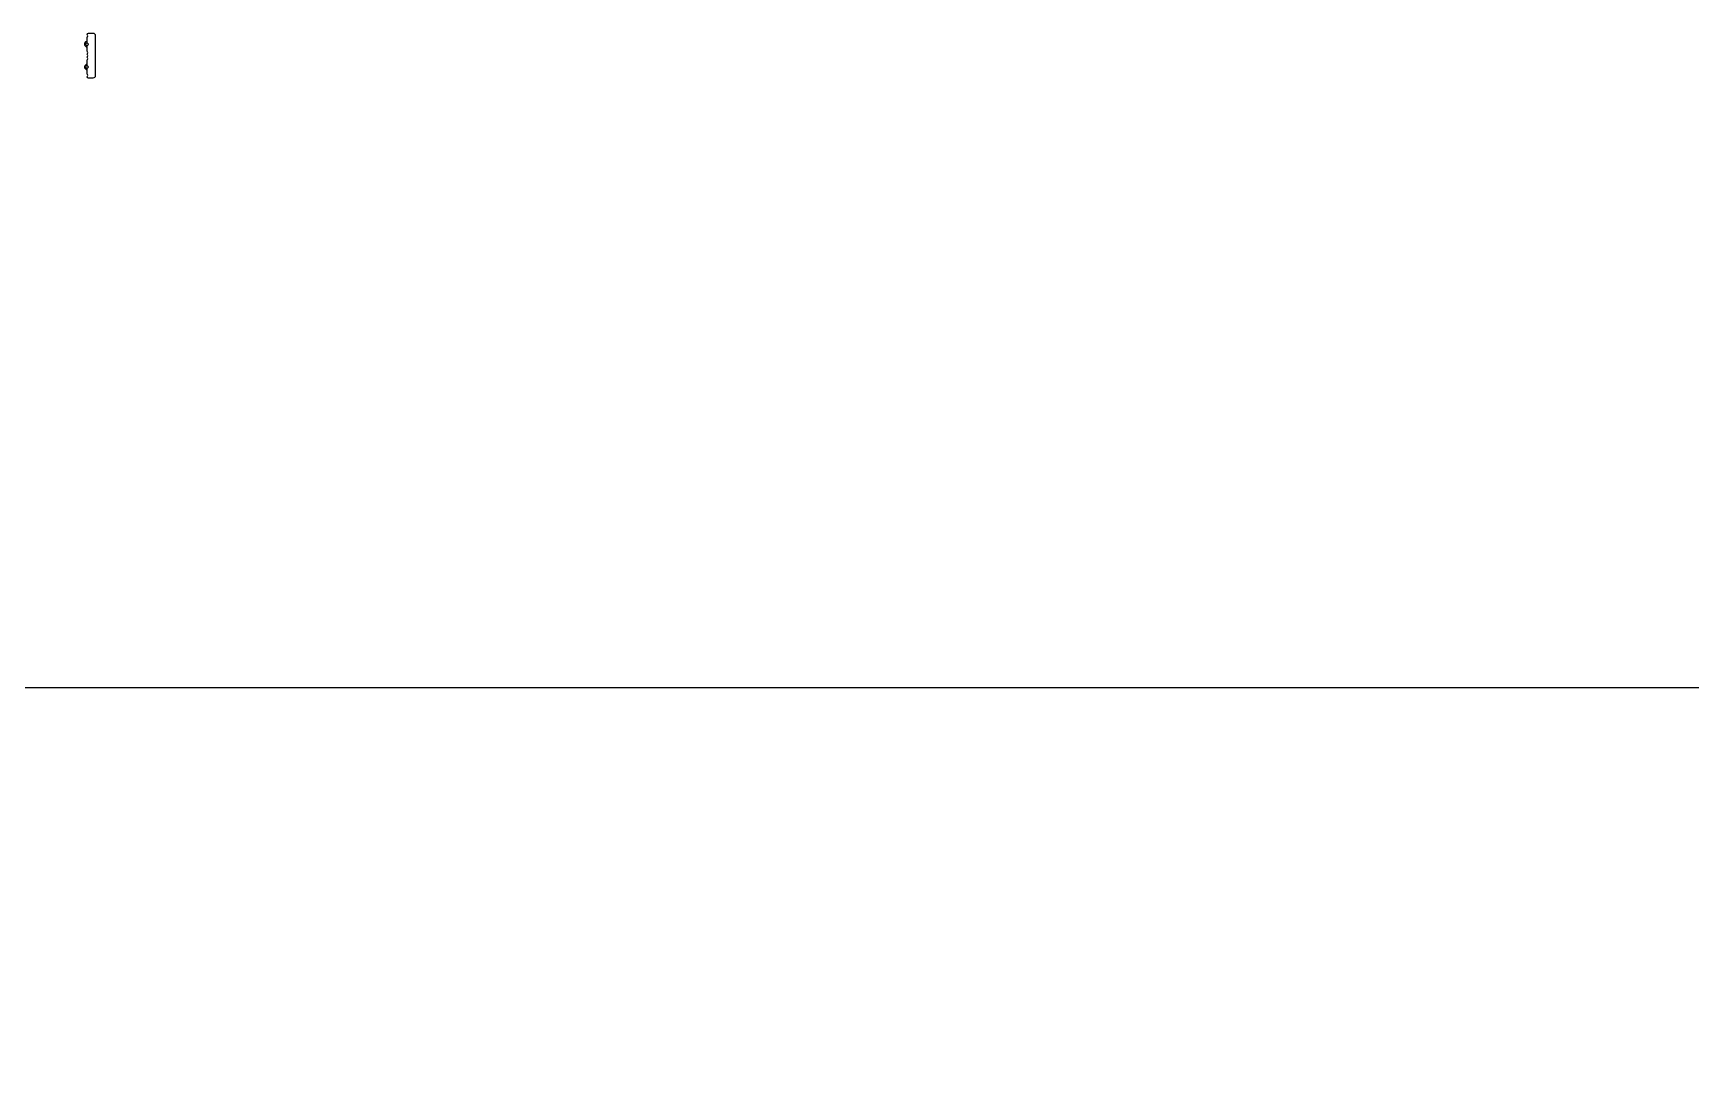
# Model space of a CAD drawing. Header units: millimetres. Extents: x -1442555 to 442606, y 1365385 to 2223627.
# Drawn here: x 297089 to 333539, y 1530458 to 1553087 of the extents above; entities that cross this region are included whole.
import ezdxf

# ---------------------------------------------------------------- set-up
doc = ezdxf.new("R2010")
doc.units = ezdxf.units.MM
doc.header["$LTSCALE"] = 10
doc.layers.get('0').update_dxf_attribs({"linetype": 'CONTINUOUS'})
doc.layers.add('W-_ANTICOLLISION防撞措施', color=6, linetype='CONTINUOUS')

# ---------------------------------------------------------------- blocks, each defined once
blk = doc.blocks.new('防撞筒')
at = {"layer": 'W-_ANTICOLLISION防撞措施'}
blk.add_line((-229, 277), (-198, 308), dxfattribs=at)
for points in [[(-180, 468, -0.389807), (-150, 495), (-50, 495, -0.414214), (0, 445), (0, -445, -0.414214), (-50, -495), (-150, -495, -0.391617), (-180, -467, -0.391617)], [(-229, -223, 0.414214), (-229, -277), (-198, -308)]]:
    blk.add_lwpolyline(points, format="xyb", dxfattribs=at)
for points in [[(-180, 281), (-180, 403)], [(-198, 192), (-229, 223), (-207, 201)], [(-180, 97), (-180, 219)], [(-198, -192), (-229, -223), (-207, -201)], [(-180, -219), (-180, -97)], [(-180, -403), (-180, -281)]]:
    blk.add_lwpolyline(points, dxfattribs=at)
for centre, radius, start, end in [((-205, 435), 41, 307.5461, 52.4539), ((-202, 250), 38, 135, 225), ((-204, 250), 7, 90, 270), ((-180, 250), 25, 106.2602, 163.7398), ((-180, 250), 25, 196.2602, 253.7398), ((-254, 366), 80.9, 314.3844, 336.4057), ((-254, 134), 80.9, 23.5943, 45.6156), ((-180, 274), 7, 0, 180), ((-180, 226), 7, 180, 0), ((-205, 65), 41, 307.5461, 52.4539), ((-205, 0), 41, 307.5461, 52.4539), ((-180, 250), 25, 16.2602, 73.7398), ((-180, 250), 25, 286.2602, 343.7398), ((-156, 250), 7, 270, 90), ((-204, -250), 7, 90, 270), ((-180, -250), 25, 106.2602, 163.7398), ((-180, -250), 25, 196.2602, 253.7398), ((-254, -134), 80.9, 314.3844, 336.4057), ((-254, -366), 80.9, 23.5943, 45.6156), ((-180, -226), 7, 0, 180), ((-180, -274), 7, 180, 0), ((-205, -65), 40.8, 307.4056, 52.5944), ((-180, -250), 25, 16.2602, 73.7398), ((-180, -250), 25, 286.2602, 343.7398), ((-156, -250), 7, 270, 90), ((-205, -435), 40.8, 307.4056, 52.5944)]:
    blk.add_arc(centre, radius, start, end, dxfattribs=at)

msp = doc.modelspace()

# ---------------------------------------------------------------- linework, layer by layer
msp.add_lwpolyline([(229420, 1538693), (338976, 1538693), (338976, 1496048.3), (229420, 1496048.3)], close=True)

# ---------------------------------------------------------------- block references
msp.add_blockref('防撞筒', (298454.4, 1552592.3, 0))

doc.saveas('drawing.dxf')
